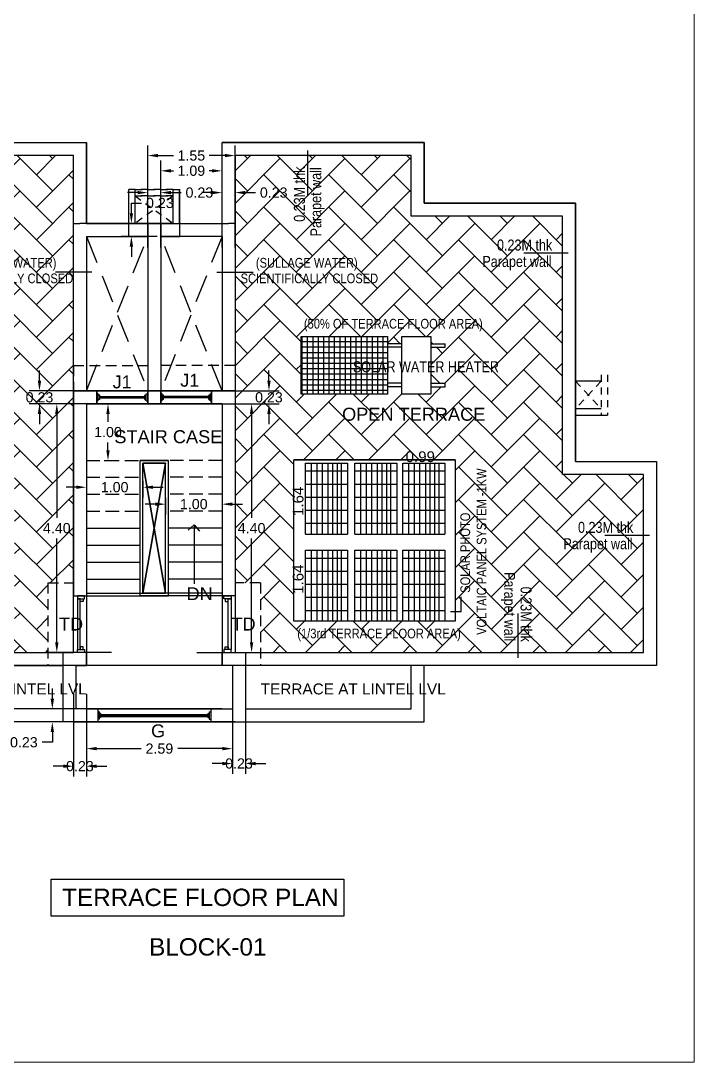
# Model space of a CAD drawing. Header units: metres. Extents: x 10 to 343, y 349 to 530.
# Drawn here: x 180.19 to 192.11, y 367.64 to 386.07 of the extents above; entities that cross this region are included whole.
import ezdxf

# ---------------------------------------------------------------- set-up
doc = ezdxf.new("R2010")
doc.units = ezdxf.units.M
for name, pattern in [('ACAD_ISO02W100', [15, 12, -3]), ('HIDDEN', [0.375, 0.25, -0.125]), ('HIDDEN2', [0.1875, 0.125, -0.0625]), ('HIDDENX2', [0.75, 0.5, -0.25])]:
    doc.linetypes.add(name, pattern=pattern)
doc.layers.add('BLK_1_FLR_1_ROOF_AREA', color=54, linetype='Continuous')
doc.layers.add('SOLAR_PANEL', color=3, linetype='Continuous')
doc.layers.add('wall', color=7, linetype='Continuous', lineweight=0)
doc.styles.add('ATT', font='swissck.ttf', dxfattribs={"height": 12})
doc.styles.get("Standard").update_dxf_attribs({"font": 'arial.ttf'})
doc.styles.add('style1', font='micross.ttf')
doc.styles.add('style3', font='arial.ttf')
doc.styles.add('tit', font='swissck.ttf', dxfattribs={"height": 9})
doc.dimstyles.get("Standard").update_dxf_attribs({"dimtxt": 0.18, "dimasz": 0.18, "dimexe": 0.18, "dimexo": 0.0625, "dimgap": 0.09, "dimtad": 0, "dimtih": 1, "dimtoh": 1, "dimzin": 0, "dimdsep": 46, "dimtxsty": 'Standard', "dimcen": 0.09, "dimadec": 0, "dimazin": 0, "dimtfac": 1, "dimtofl": 0, "dimtmove": 0, "dimatfit": 3, "dimfxl": 0, "dimtolj": 1, "dimtzin": 0, "dimarcsym": 0})

# ---------------------------------------------------------------- blocks, each defined once
blk = doc.blocks.new('*D92')
at = {"color": 0, "lineweight": -2}
for p, q in [((180.751, 374.074), (180.751, 374.254)), ((181.738, 373.894), (180.571, 373.894)), ((181.738, 373.664), (180.571, 373.664)), ((180.751, 373.484), (180.751, 373.304)), ((180.751, 373.304), (180.571, 373.304))]:
    blk.add_line(p, q, dxfattribs=at)
at = {"color": 0}
for points in [[(180.721, 374.074), (180.781, 374.074), (180.751, 373.894)], [(180.721, 373.484), (180.781, 373.484), (180.751, 373.664)]]:
    blk.add_solid(points, dxfattribs=at)
at = {"layer": 'Defpoints', "color": 0}
for p in [(181.801, 373.894), (180.751, 373.664), (181.801, 373.664)]:
    blk.add_point(p, dxfattribs=at)
at = {"color": 0, "insert": (180.247, 373.304), "char_height": 0.18, "attachment_point": 5}
blk.add_mtext('\\A1;0.23', dxfattribs=at)
blk = doc.blocks.new('*D93')
at = {"color": 0, "lineweight": -2}
for p, q in [((182.149, 382.669), (182.149, 382.849)), ((182.149, 382.849), (182.329, 382.849)), ((182.211, 382.489), (182.329, 382.489)), ((182.605, 382.259), (181.969, 382.259)), ((182.149, 382.079), (182.149, 381.899))]:
    blk.add_line(p, q, dxfattribs=at)
at = {"color": 0}
for points in [[(182.119, 382.669), (182.179, 382.669), (182.149, 382.489)], [(182.119, 382.079), (182.179, 382.079), (182.149, 382.259)]]:
    blk.add_solid(points, dxfattribs=at)
at = {"layer": 'Defpoints', "color": 0}
for p in [(182.149, 382.489), (182.149, 382.489), (182.668, 382.259)]:
    blk.add_point(p, dxfattribs=at)
at = {"color": 0, "insert": (182.653, 382.849), "char_height": 0.18, "attachment_point": 5}
blk.add_mtext('\\A1;0.23', dxfattribs=at)
blk = doc.blocks.new('*D94')
at = {"color": 0, "lineweight": -2}
for p, q in [((182.438, 382.059), (182.438, 383.213)), ((182.668, 382.059), (182.668, 383.213)), ((182.258, 383.033), (182.078, 383.033)), ((182.848, 383.033), (183.028, 383.033))]:
    blk.add_line(p, q, dxfattribs=at)
at = {"color": 0}
for points in [[(182.258, 383.063), (182.258, 383.003), (182.438, 383.033)], [(182.848, 383.063), (182.848, 383.003), (182.668, 383.033)]]:
    blk.add_solid(points, dxfattribs=at)
at = {"layer": 'Defpoints', "color": 0}
for p in [(182.668, 383.033), (182.438, 381.996), (182.668, 381.996)]:
    blk.add_point(p, dxfattribs=at)
at = {"color": 0, "insert": (183.352, 383.033), "char_height": 0.18, "attachment_point": 5}
blk.add_mtext('\\A1;0.23', dxfattribs=at)
blk = doc.blocks.new('*D95')
at = {"color": 0, "lineweight": -2}
for p, q in [((182.668, 382.059), (182.668, 383.599)), ((183.753, 382.059), (183.753, 383.599)), ((182.848, 383.419), (182.895, 383.419)), ((183.573, 383.419), (183.526, 383.419))]:
    blk.add_line(p, q, dxfattribs=at)
at = {"color": 0}
for points in [[(182.848, 383.449), (182.848, 383.389), (182.668, 383.419)], [(183.573, 383.449), (183.573, 383.389), (183.753, 383.419)]]:
    blk.add_solid(points, dxfattribs=at)
at = {"layer": 'Defpoints', "color": 0}
for p in [(183.753, 383.419), (182.668, 381.996), (183.753, 381.996)]:
    blk.add_point(p, dxfattribs=at)
at = {"color": 0, "insert": (183.21, 383.419), "char_height": 0.18, "attachment_point": 5}
blk.add_mtext('\\A1;1.09', dxfattribs=at)
blk = doc.blocks.new('*D96')
at = {"color": 0, "lineweight": -2}
for p, q in [((183.753, 382.059), (183.753, 383.213)), ((183.983, 382.059), (183.983, 383.213)), ((183.573, 383.033), (183.393, 383.033)), ((184.163, 383.033), (184.343, 383.033))]:
    blk.add_line(p, q, dxfattribs=at)
at = {"color": 0}
for points in [[(183.573, 383.063), (183.573, 383.003), (183.753, 383.033)], [(184.163, 383.063), (184.163, 383.003), (183.983, 383.033)]]:
    blk.add_solid(points, dxfattribs=at)
at = {"layer": 'Defpoints', "color": 0}
for p in [(183.983, 383.033), (183.753, 381.996), (183.983, 381.996)]:
    blk.add_point(p, dxfattribs=at)
at = {"color": 0, "insert": (184.667, 383.033), "char_height": 0.18, "attachment_point": 5}
blk.add_mtext('\\A1;0.23', dxfattribs=at)
blk = doc.blocks.new('*D97')
at = {"color": 0, "lineweight": -2}
for p, q in [((181.123, 374.156), (181.123, 372.701)), ((181.353, 374.156), (181.353, 372.701)), ((180.943, 372.881), (180.763, 372.881)), ((181.533, 372.881), (181.713, 372.881))]:
    blk.add_line(p, q, dxfattribs=at)
at = {"color": 0}
for points in [[(180.943, 372.911), (180.943, 372.851), (181.123, 372.881)], [(181.533, 372.911), (181.533, 372.851), (181.353, 372.881)]]:
    blk.add_solid(points, dxfattribs=at)
at = {"layer": 'Defpoints', "color": 0}
for p in [(181.123, 374.219), (181.353, 374.219), (181.123, 372.881)]:
    blk.add_point(p, dxfattribs=at)
at = {"color": 0, "insert": (181.238, 372.881), "char_height": 0.18, "attachment_point": 5}
blk.add_mtext('\\A1;0.23', dxfattribs=at)
blk = doc.blocks.new('*D98')
at = {"color": 0, "lineweight": -2}
for p, q in [((181.353, 374.156), (181.353, 373.012)), ((183.938, 374.156), (183.938, 373.012)), ((181.533, 373.192), (182.32, 373.192)), ((183.758, 373.192), (182.971, 373.192))]:
    blk.add_line(p, q, dxfattribs=at)
at = {"color": 0}
for points in [[(181.533, 373.222), (181.533, 373.162), (181.353, 373.192)], [(183.758, 373.222), (183.758, 373.162), (183.938, 373.192)]]:
    blk.add_solid(points, dxfattribs=at)
at = {"layer": 'Defpoints', "color": 0}
for p in [(181.353, 374.219), (183.938, 374.219), (183.938, 373.192)]:
    blk.add_point(p, dxfattribs=at)
at = {"color": 0, "insert": (182.645, 373.192), "char_height": 0.18, "attachment_point": 5}
blk.add_mtext('\\A1;2.59', dxfattribs=at)
blk = doc.blocks.new('*D99')
at = {"color": 0, "lineweight": -2}
for p, q in [((183.938, 374.156), (183.938, 372.748)), ((184.168, 374.156), (184.168, 372.748)), ((183.758, 372.928), (183.578, 372.928)), ((184.348, 372.928), (184.528, 372.928))]:
    blk.add_line(p, q, dxfattribs=at)
at = {"color": 0}
for points in [[(183.758, 372.958), (183.758, 372.898), (183.938, 372.928)], [(184.348, 372.958), (184.348, 372.898), (184.168, 372.928)]]:
    blk.add_solid(points, dxfattribs=at)
at = {"layer": 'Defpoints', "color": 0}
for p in [(183.938, 374.219), (184.168, 374.219), (184.168, 372.928)]:
    blk.add_point(p, dxfattribs=at)
at = {"color": 0, "insert": (184.053, 372.928), "char_height": 0.18, "attachment_point": 5}
blk.add_mtext('\\A1;0.23', dxfattribs=at)
blk = doc.blocks.new('*D100')
at = {"color": 0, "lineweight": -2}
for p, q in [((184.583, 379.704), (184.583, 379.884)), ((183.308, 379.524), (184.763, 379.524)), ((183.308, 379.294), (184.763, 379.294)), ((184.583, 379.114), (184.583, 378.934))]:
    blk.add_line(p, q, dxfattribs=at)
at = {"color": 0}
for points in [[(184.553, 379.704), (184.613, 379.704), (184.583, 379.524)], [(184.553, 379.114), (184.613, 379.114), (184.583, 379.294)]]:
    blk.add_solid(points, dxfattribs=at)
at = {"layer": 'Defpoints', "color": 0}
for p in [(183.246, 379.524), (184.583, 379.524), (183.246, 379.294)]:
    blk.add_point(p, dxfattribs=at)
at = {"color": 0, "insert": (184.583, 379.409), "char_height": 0.18, "attachment_point": 5}
blk.add_mtext('\\A1;0.23', dxfattribs=at)
blk = doc.blocks.new('*D101')
at = {"color": 0, "lineweight": -2}
for p, q in [((183.308, 379.294), (184.456, 379.294)), ((184.276, 379.114), (184.276, 377.276)), ((184.276, 375.074), (184.276, 376.912)), ((183.308, 374.894), (184.456, 374.894))]:
    blk.add_line(p, q, dxfattribs=at)
at = {"color": 0}
for points in [[(184.246, 379.114), (184.306, 379.114), (184.276, 379.294)], [(184.246, 375.074), (184.306, 375.074), (184.276, 374.894)]]:
    blk.add_solid(points, dxfattribs=at)
at = {"layer": 'Defpoints', "color": 0}
for p in [(183.246, 379.294), (183.246, 374.894), (184.276, 374.894)]:
    blk.add_point(p, dxfattribs=at)
at = {"color": 0, "insert": (184.276, 377.094), "char_height": 0.18, "attachment_point": 5}
blk.add_mtext('\\A1;4.40', dxfattribs=at)
blk = doc.blocks.new('*D149')
at = {"color": 0, "lineweight": -2}
for p, q in [((182.438, 382.322), (182.438, 383.869)), ((183.983, 382.322), (183.983, 383.869)), ((182.618, 383.689), (182.894, 383.689)), ((183.803, 383.689), (183.526, 383.689))]:
    blk.add_line(p, q, dxfattribs=at)
at = {"color": 0}
for points in [[(182.618, 383.719), (182.618, 383.659), (182.438, 383.689)], [(183.803, 383.719), (183.803, 383.659), (183.983, 383.689)]]:
    blk.add_solid(points, dxfattribs=at)
at = {"layer": 'Defpoints', "color": 0}
for p in [(183.983, 383.689), (182.438, 382.259), (183.983, 382.259)]:
    blk.add_point(p, dxfattribs=at)
at = {"color": 0, "insert": (183.21, 383.689), "char_height": 0.18, "attachment_point": 5}
blk.add_mtext('\\A1;1.55', dxfattribs=at)
blk = doc.blocks.new('*D102')
at = {"color": 0, "lineweight": -2}
for p, q in [((181.353, 377.932), (181.353, 377.639)), ((182.353, 377.932), (182.353, 377.639)), ((181.173, 377.819), (180.993, 377.819)), ((182.533, 377.819), (182.713, 377.819))]:
    blk.add_line(p, q, dxfattribs=at)
at = {"color": 0}
for points in [[(181.173, 377.849), (181.173, 377.789), (181.353, 377.819)], [(182.533, 377.849), (182.533, 377.789), (182.353, 377.819)]]:
    blk.add_solid(points, dxfattribs=at)
at = {"layer": 'Defpoints', "color": 0}
for p in [(181.353, 377.994), (182.353, 377.994), (182.353, 377.819)]:
    blk.add_point(p, dxfattribs=at)
at = {"color": 0, "insert": (181.853, 377.819), "char_height": 0.18, "attachment_point": 5}
blk.add_mtext('\\A1;1.00', dxfattribs=at)
blk = doc.blocks.new('*D103')
at = {"color": 0, "lineweight": -2}
for p, q in [((182.573, 377.519), (182.393, 377.519)), ((182.753, 377.632), (182.753, 377.339)), ((183.753, 377.632), (183.753, 377.339)), ((183.933, 377.519), (184.113, 377.519))]:
    blk.add_line(p, q, dxfattribs=at)
at = {"color": 0}
for points in [[(182.573, 377.549), (182.573, 377.489), (182.753, 377.519)], [(183.933, 377.549), (183.933, 377.489), (183.753, 377.519)]]:
    blk.add_solid(points, dxfattribs=at)
at = {"layer": 'Defpoints', "color": 0}
for p in [(182.753, 377.694), (183.753, 377.694), (183.753, 377.519)]:
    blk.add_point(p, dxfattribs=at)
at = {"color": 0, "insert": (183.253, 377.519), "char_height": 0.18, "attachment_point": 5}
blk.add_mtext('\\A1;1.00', dxfattribs=at)
blk = doc.blocks.new('*D104')
at = {"color": 0, "lineweight": -2}
for p, q in [((181.668, 379.294), (181.915, 379.294)), ((181.735, 379.114), (181.735, 378.976)), ((181.735, 378.474), (181.735, 378.612)), ((181.668, 378.294), (181.915, 378.294))]:
    blk.add_line(p, q, dxfattribs=at)
at = {"color": 0}
for points in [[(181.705, 379.114), (181.765, 379.114), (181.735, 379.294)], [(181.705, 378.474), (181.765, 378.474), (181.735, 378.294)]]:
    blk.add_solid(points, dxfattribs=at)
at = {"layer": 'Defpoints', "color": 0}
for p in [(181.606, 379.294), (181.735, 379.294), (181.606, 378.294)]:
    blk.add_point(p, dxfattribs=at)
at = {"color": 0, "insert": (181.735, 378.794), "char_height": 0.18, "attachment_point": 5}
blk.add_mtext('\\A1;1.00', dxfattribs=at)
blk = doc.blocks.new('*D105')
at = {"color": 0, "lineweight": -2}
for p, q in [((180.523, 379.704), (180.523, 379.884)), ((181.798, 379.524), (180.343, 379.524)), ((181.798, 379.294), (180.343, 379.294)), ((180.523, 379.114), (180.523, 378.934))]:
    blk.add_line(p, q, dxfattribs=at)
at = {"color": 0}
for points in [[(180.493, 379.704), (180.553, 379.704), (180.523, 379.524)], [(180.493, 379.114), (180.553, 379.114), (180.523, 379.294)]]:
    blk.add_solid(points, dxfattribs=at)
at = {"layer": 'Defpoints', "color": 0}
for p in [(180.523, 379.524), (181.86, 379.524), (181.86, 379.294)]:
    blk.add_point(p, dxfattribs=at)
at = {"color": 0, "insert": (180.523, 379.409), "char_height": 0.18, "attachment_point": 5}
blk.add_mtext('\\A1;0.23', dxfattribs=at)
blk = doc.blocks.new('*D106')
at = {"color": 0, "lineweight": -2}
for p, q in [((181.798, 379.294), (180.65, 379.294)), ((180.83, 379.114), (180.83, 377.276)), ((180.83, 375.074), (180.83, 376.912)), ((181.798, 374.894), (180.65, 374.894))]:
    blk.add_line(p, q, dxfattribs=at)
at = {"color": 0}
for points in [[(180.8, 379.114), (180.86, 379.114), (180.83, 379.294)], [(180.8, 375.074), (180.86, 375.074), (180.83, 374.894)]]:
    blk.add_solid(points, dxfattribs=at)
at = {"layer": 'Defpoints', "color": 0}
for p in [(181.86, 379.294), (180.83, 374.894), (181.86, 374.894)]:
    blk.add_point(p, dxfattribs=at)
at = {"color": 0, "insert": (180.83, 377.094), "char_height": 0.18, "attachment_point": 5}
blk.add_mtext('\\A1;4.40', dxfattribs=at)

msp = doc.modelspace()

# ---------------------------------------------------------------- hatches: boundary and pattern name
h = msp.add_hatch()
h.set_pattern_fill('AR-HBONE', color=256, scale=0.004)
h.paths.add_polyline_path([(181.1228, 382.4892), (181.1228, 383.6892), (178.0078, 383.6892), (178.0078, 382.6142), (175.3278, 382.6142), (175.3278, 378.0442), (173.8978, 378.0442), (173.8978, 374.8942), (180.6728, 374.8942), (180.6728, 376.1242), (181.1228, 376.1242), (181.1228, 379.5242)])
h.paths.add_polyline_path([(178.1689, 380.4866), (178.1689, 380.3591), (178.4239, 380.3591), (178.4239, 380.4866), (179.9538, 380.4866), (179.9538, 379.4667), (178.4239, 379.4667), (178.4239, 379.5942), (178.1689, 379.5942), (178.1689, 379.4667), (177.6589, 379.4667), (177.6589, 379.5942), (177.4039, 379.5942), (177.4039, 379.6579), (177.6589, 379.6579), (177.6589, 380.2954), (177.4039, 380.2954), (177.4039, 380.3591), (177.6589, 380.3591), (177.6589, 380.4866)], flags=16)
h.paths.add_polyline_path([(180.0836, 378.3037), (180.0836, 375.4479), (177.2279, 375.4479), (177.2279, 378.3037)], flags=16)
h.paths.add_polyline_path([(178.1539, 378.2471), (178.1539, 376.9906), (178.2628, 376.9906), (178.2628, 378.2471), (179.0053, 378.2471), (179.0053, 376.9906), (178.2628, 376.9906), (177.4114, 376.9906), (177.4114, 378.2471)], flags=0)
h.paths.add_polyline_path([(178.0471, 378.1009), (178.0471, 377.176), (177.5138, 377.176), (177.5138, 378.1009)], flags=0)
h.paths.add_polyline_path([(177.9458, 377.868), (177.9458, 377.4089), (177.588, 377.4089), (177.588, 377.868)], flags=0)
h.paths.add_polyline_path([(178.3652, 378.1009), (178.8985, 378.1009), (178.8985, 377.176), (178.3652, 377.176)], flags=0)
h.paths.add_polyline_path([(178.4394, 377.868), (178.7973, 377.868), (178.7973, 377.4089), (178.4394, 377.4089)], flags=0)
h.paths.add_polyline_path([(179.1359, 378.2471), (179.8784, 378.2471), (179.8784, 376.9906), (179.1359, 376.9906)], flags=0)
h.paths.add_polyline_path([(179.2383, 378.1009), (179.7717, 378.1009), (179.7717, 377.176), (179.2383, 377.176)], flags=0)
h.paths.add_polyline_path([(179.3126, 377.868), (179.6704, 377.868), (179.6704, 377.4089), (179.3126, 377.4089)], flags=0)
h.paths.add_polyline_path([(178.1539, 376.7044), (178.1539, 375.4479), (177.4114, 375.4479), (177.4114, 376.7044)], flags=0)
h.paths.add_polyline_path([(178.0471, 376.5582), (178.0471, 375.6334), (177.5138, 375.6334), (177.5138, 376.5582)], flags=0)
h.paths.add_polyline_path([(177.9458, 376.3253), (177.9458, 375.8662), (177.588, 375.8662), (177.588, 376.3253)], flags=0)
h.paths.add_polyline_path([(178.2628, 376.7044), (179.0053, 376.7044), (179.0053, 375.4479), (178.2628, 375.4479)], flags=0)
h.paths.add_polyline_path([(178.3652, 376.5582), (178.8985, 376.5582), (178.8985, 375.6334), (178.3652, 375.6334)], flags=0)
h.paths.add_polyline_path([(178.4394, 376.3253), (178.7973, 376.3253), (178.7973, 375.8662), (178.4394, 375.8662)], flags=0)
h.paths.add_polyline_path([(179.1359, 376.7044), (179.8784, 376.7044), (179.8784, 375.4479), (179.1359, 375.4479)], flags=0)
h.paths.add_polyline_path([(179.2383, 376.5582), (179.7717, 376.5582), (179.7717, 375.6334), (179.2383, 375.6334)], flags=0)
h.paths.add_polyline_path([(179.3126, 376.3253), (179.6704, 376.3253), (179.6704, 375.8662), (179.3126, 375.8662)], flags=0)
h.paths.add_polyline_path([(189.7779, 382.6142), (187.0979, 382.6142), (187.0979, 383.6892), (183.9829, 383.6892), (183.9829, 379.5242), (183.9829, 376.1242), (184.4329, 376.1242), (184.4329, 374.8942), (191.2079, 374.8942), (191.2079, 378.0442), (189.7779, 378.0442)])
h.paths.add_polyline_path([(187.7018, 380.2954), (187.4468, 380.2954), (187.4468, 379.6579), (187.7018, 379.6579), (187.7018, 379.5942), (187.4468, 379.5942), (187.4468, 379.4667), (186.9368, 379.4667), (186.9368, 379.5942), (186.6818, 379.5942), (186.6818, 379.4667), (185.1519, 379.4667), (185.1519, 380.4866), (186.6818, 380.4866), (186.6818, 380.3591), (186.9368, 380.3591), (186.9368, 380.4866), (187.4468, 380.4866), (187.4468, 380.3591), (187.7018, 380.3591)], flags=16)
h.paths.add_polyline_path([(187.8778, 378.3037), (187.8778, 375.4479), (185.0221, 375.4479), (185.0221, 378.3037)], flags=16)
h.paths.add_polyline_path([(187.6943, 378.2471), (187.6943, 376.9906), (186.8429, 376.9906), (186.1004, 376.9906), (186.1004, 378.2471), (186.8429, 378.2471), (186.8429, 376.9906), (186.9518, 376.9906), (186.9518, 378.2471)], flags=0)
h.paths.add_polyline_path([(187.5919, 377.176), (187.0586, 377.176), (187.0586, 378.1009), (187.5919, 378.1009)], flags=0)
h.paths.add_polyline_path([(187.5177, 377.4089), (187.1599, 377.4089), (187.1599, 377.868), (187.5177, 377.868)], flags=0)
h.paths.add_polyline_path([(186.7405, 377.176), (186.2072, 377.176), (186.2072, 378.1009), (186.7405, 378.1009)], flags=0)
h.paths.add_polyline_path([(186.6663, 377.4089), (186.3084, 377.4089), (186.3084, 377.868), (186.6663, 377.868)], flags=0)
h.paths.add_polyline_path([(187.6943, 376.7044), (187.6943, 375.4479), (186.9518, 375.4479), (186.9518, 376.7044)], flags=0)
h.paths.add_polyline_path([(187.5919, 375.6334), (187.0586, 375.6334), (187.0586, 376.5582), (187.5919, 376.5582)], flags=0)
h.paths.add_polyline_path([(187.5177, 375.8662), (187.1599, 375.8662), (187.1599, 376.3253), (187.5177, 376.3253)], flags=0)
h.paths.add_polyline_path([(185.9698, 378.2471), (185.9698, 376.9906), (185.2273, 376.9906), (185.2273, 378.2471)], flags=0)
h.paths.add_polyline_path([(185.8674, 378.1009), (185.8674, 377.176), (185.334, 377.176), (185.334, 378.1009)], flags=0)
h.paths.add_polyline_path([(185.7931, 377.4089), (185.4353, 377.4089), (185.4353, 377.868), (185.7931, 377.868)], flags=0)
h.paths.add_polyline_path([(186.8429, 376.7044), (186.8429, 375.4479), (186.1004, 375.4479), (186.1004, 376.7044)], flags=0)
h.paths.add_polyline_path([(186.7405, 375.6334), (186.2072, 375.6334), (186.2072, 376.5582), (186.7405, 376.5582)], flags=0)
h.paths.add_polyline_path([(186.6663, 375.8662), (186.3084, 375.8662), (186.3084, 376.3253), (186.6663, 376.3253)], flags=0)
h.paths.add_polyline_path([(185.9698, 376.7044), (185.9698, 375.4479), (185.2273, 375.4479), (185.2273, 376.7044)], flags=0)
h.paths.add_polyline_path([(185.8674, 375.6334), (185.334, 375.6334), (185.334, 376.5582), (185.8674, 376.5582)], flags=0)
h.paths.add_polyline_path([(185.7931, 375.8662), (185.4353, 375.8662), (185.4353, 376.3253), (185.7931, 376.3253)], flags=0)
h.paths.add_polyline_path([(177.1847, 375.9057), (177.1847, 377.3295), (176.9152, 377.3295), (176.9152, 375.9057)], flags=24)
h.paths.add_polyline_path([(176.8958, 375.1607), (176.8958, 378.1448), (176.6263, 378.1448), (176.6263, 375.1607)], flags=24)
h.paths.add_polyline_path([(177.1185, 375.0465), (180.0736, 375.0465), (180.0736, 375.3748), (177.1185, 375.3748)], flags=24)
h.paths.add_polyline_path([(176.7578, 380.5289), (179.9576, 380.5289), (179.9576, 380.8572), (176.7578, 380.8572)], flags=24)
h.paths.add_polyline_path([(175.8248, 376.1088), (175.8248, 374.8358), (176.1244, 374.8358), (176.1244, 376.1088)], flags=9)
h.paths.add_polyline_path([(176.1059, 376.378), (176.1059, 374.8925), (176.471, 374.8925), (176.471, 376.378)], flags=9)
h.paths.add_polyline_path([(180.133, 382.466), (180.133, 383.7389), (179.8334, 383.7389), (179.8334, 382.466)], flags=9)
h.paths.add_polyline_path([(179.8519, 382.1967), (179.8519, 383.6823), (179.4868, 383.6823), (179.4868, 382.1967)], flags=24)
h.paths.add_polyline_path([(173.8913, 376.9572), (175.1642, 376.9572), (175.1642, 377.2568), (173.8913, 377.2568)], flags=9)
h.paths.add_polyline_path([(173.8872, 376.6106), (175.3728, 376.6106), (175.3728, 376.9757), (173.8872, 376.9757)], flags=9)
h.paths.add_polyline_path([(175.3246, 381.9542), (176.5976, 381.9542), (176.5976, 382.2538), (175.3246, 382.2538)], flags=25)
h.paths.add_polyline_path([(175.3206, 381.6076), (176.8061, 381.6076), (176.8061, 381.9727), (175.3206, 381.9727)], flags=25)
h.paths.add_polyline_path([(176.3956, 379.7458), (178.9422, 379.7458), (178.9422, 380.1527), (176.3956, 380.1527)], flags=24)
h.paths.add_polyline_path([(180.152, 377.2612), (180.152, 377.8773), (179.8567, 377.8773), (179.8567, 377.2612)], flags=24)
h.paths.add_polyline_path([(177.5813, 378.2116), (178.1973, 378.2116), (178.1973, 378.507), (177.5813, 378.507)], flags=24)
h.paths.add_polyline_path([(180.152, 375.8831), (180.152, 376.4991), (179.8567, 376.4991), (179.8567, 375.8831)], flags=24)
h.paths.add_polyline_path([(178.6413, 381.3805), (181.0718, 381.3805), (181.0718, 381.65), (178.6413, 381.65)], flags=24)
h.paths.add_polyline_path([(178.968, 381.6076), (180.8069, 381.6076), (180.8069, 381.9359), (178.968, 381.9359)], flags=24)
h.paths.add_polyline_path([(176.6574, 378.8667), (179.3036, 378.8667), (179.3036, 379.3453), (176.6574, 379.3453)], flags=24)
h.paths.add_polyline_path([(184.3774, 382.8459), (184.9568, 382.8459), (184.9568, 383.2168), (184.3774, 383.2168)], flags=24)
h.paths.add_polyline_path([(184.2934, 379.2225), (184.8729, 379.2225), (184.8729, 379.5934), (184.2934, 379.5934)], flags=24)
h.paths.add_polyline_path([(183.9903, 376.9074), (184.5697, 376.9074), (184.5697, 377.2784), (183.9903, 377.2784)], flags=24)
h.paths.add_polyline_path([(188.1905, 375.9057), (188.1905, 377.3295), (187.921, 377.3295), (187.921, 375.9057)], flags=24)
h.paths.add_polyline_path([(188.4794, 375.1607), (188.4794, 378.1448), (188.2099, 378.1448), (188.2099, 375.1607)], flags=24)
h.paths.add_polyline_path([(185.0308, 375.0465), (187.9859, 375.0465), (187.9859, 375.3748), (185.0308, 375.3748)], flags=24)
h.paths.add_polyline_path([(185.1468, 380.5289), (188.3465, 380.5289), (188.3465, 380.8572), (185.1468, 380.8572)], flags=24)
h.paths.add_polyline_path([(188.9813, 376.1088), (188.9813, 374.8358), (189.2809, 374.8358), (189.2809, 376.1088)], flags=9)
h.paths.add_polyline_path([(188.6347, 376.378), (188.6347, 374.8925), (188.9998, 374.8925), (188.9998, 376.378)], flags=9)
h.paths.add_polyline_path([(185.2723, 382.466), (185.2723, 383.7389), (184.9727, 383.7389), (184.9727, 382.466)], flags=9)
h.paths.add_polyline_path([(185.6189, 382.1967), (185.6189, 383.6823), (185.2538, 383.6823), (185.2538, 382.1967)], flags=24)
h.paths.add_polyline_path([(190.0004, 376.9572), (191.2734, 376.9572), (191.2734, 377.2568), (190.0004, 377.2568)], flags=9)
h.paths.add_polyline_path([(189.7312, 376.6106), (191.2167, 376.6106), (191.2167, 376.9757), (189.7312, 376.9757)], flags=9)
h.paths.add_polyline_path([(188.5671, 381.9542), (189.84, 381.9542), (189.84, 382.2538), (188.5671, 382.2538)], flags=24)
h.paths.add_polyline_path([(188.2978, 381.6076), (189.7833, 381.6076), (189.7833, 381.9727), (188.2978, 381.9727)], flags=24)
h.paths.add_polyline_path([(186.1581, 379.7458), (188.7047, 379.7458), (188.7047, 380.1527), (186.1581, 380.1527)], flags=24)
h.paths.add_polyline_path([(185.2464, 377.2612), (185.2464, 377.8773), (184.9511, 377.8773), (184.9511, 377.2612)], flags=24)
h.paths.add_polyline_path([(186.9525, 378.2116), (187.5686, 378.2116), (187.5686, 378.507), (186.9525, 378.507)], flags=24)
h.paths.add_polyline_path([(185.2464, 375.8831), (185.2464, 376.4991), (184.9511, 376.4991), (184.9511, 375.8831)], flags=24)
h.paths.add_polyline_path([(184.0362, 381.3805), (186.4666, 381.3805), (186.4666, 381.65), (184.0362, 381.65)], flags=24)
h.paths.add_polyline_path([(184.2974, 381.6076), (186.1364, 381.6076), (186.1364, 381.9359), (184.2974, 381.9359)], flags=24)
h.paths.add_polyline_path([(185.8041, 378.8667), (188.4504, 378.8667), (188.4504, 379.3453), (185.8041, 379.3453)], flags=24)
h = msp.add_hatch()
h.set_pattern_fill('ANSI37', color=256, scale=0.764972, angle=135, style=0)
h.set_pattern_definition([(180, (-775.82491, 442.93387), (0, -0.095621499), []), (270, (-775.82491, 442.93387), (0.095621499, 0), [])])
h.paths.add_polyline_path([(186.6818, 379.4667), (186.6818, 380.4866), (185.1519, 380.4866), (185.1519, 379.4667)])

# ---------------------------------------------------------------- linework, layer by layer
for p, q in [((177.7778, 383.9192), (181.3528, 383.9192)), ((181.3528, 382.4892), (181.3528, 383.9192)), ((183.7529, 382.4892), (183.7529, 383.9192)), ((187.3279, 383.9192), (183.7529, 383.9192)), ((187.3279, 382.8442), (187.3279, 383.9192)), ((183.9829, 382.4892), (183.9829, 383.6892)), ((182.1023, 382.2592), (182.1023, 383.0892)), ((182.2173, 383.0892), (182.1023, 383.0892)), ((182.2178, 383.0892), (182.1028, 383.0892)), ((182.1028, 382.4892), (182.1028, 383.0892)), ((182.2173, 382.4892), (182.2173, 383.0892)), ((182.2178, 382.4892), (182.2178, 383.0892)), ((182.8879, 382.4892), (182.8879, 383.0892)), ((182.8879, 383.0892), (183.0029, 383.0892)), ((182.8884, 382.4892), (182.8884, 383.0892)), ((182.8884, 383.0892), (183.0034, 383.0892)), ((183.0029, 382.4892), (183.0029, 383.0892)), ((183.0034, 382.2592), (183.0034, 383.0892)), ((190.0079, 382.8442), (187.3279, 382.8442)), ((190.0079, 379.8092), (190.0079, 382.8442)), ((181.1228, 382.4892), (181.2378, 382.4892)), ((182.6679, 382.4892), (181.2378, 382.4892)), ((182.2173, 382.4892), (182.8879, 382.4892)), ((182.8884, 382.4892), (182.2178, 382.4892)), ((182.4378, 382.4892), (182.4378, 379.5242)), ((182.4378, 382.4892), (183.8679, 382.4892)), ((182.6679, 382.4892), (182.6679, 379.5242)), ((183.9829, 382.4892), (183.8679, 382.4892)), ((183.9829, 382.4892), (183.9829, 379.5242)), ((181.3528, 382.2592), (181.3528, 379.5242)), ((181.3528, 382.2592), (182.4378, 382.2592)), ((181.3528, 382.2592), (181.3528, 382.2592)), ((182.4378, 382.2592), (182.1023, 382.2592)), ((182.1028, 382.2592), (182.1028, 382.2592)), ((182.4378, 382.2592), (182.4378, 379.5242)), ((183.7529, 382.2592), (182.6679, 382.2592)), ((182.6679, 382.2592), (182.6679, 379.5242)), ((182.6679, 382.2592), (183.0034, 382.2592)), ((183.0029, 382.2592), (183.0029, 382.2592)), ((183.7529, 382.2592), (183.7529, 379.5242)), ((183.7529, 382.2592), (183.7529, 382.2592)), ((186.9368, 380.3591), (186.6818, 380.3591)), ((186.9368, 380.2954), (186.6818, 380.2954)), ((187.4468, 380.3591), (187.7018, 380.3591)), ((187.4468, 380.2954), (187.7018, 380.2954)), ((187.7018, 380.2954), (187.7018, 380.3591)), ((190.0079, 379.0942), (190.0079, 379.8092)), ((190.4579, 379.6942), (190.0079, 379.6942)), ((181.1228, 379.5242), (183.9829, 379.5242)), ((181.1228, 379.5242), (181.1228, 375.8968)), ((183.9829, 379.5242), (181.1228, 379.5242)), ((181.5378, 379.2942), (181.5378, 379.5242)), ((181.5378, 379.5242), (181.5378, 379.2956)), ((182.4381, 379.5242), (182.4378, 379.5242)), ((182.4378, 379.5242), (182.4378, 379.2942)), ((182.4378, 379.2942), (182.4378, 379.5242)), ((182.6676, 379.5242), (182.6679, 379.5242)), ((182.6679, 379.5242), (182.6679, 379.2942)), ((182.6679, 379.2942), (182.6679, 379.5242)), ((183.5679, 379.2942), (183.5679, 379.5242)), ((183.5679, 379.5242), (183.5679, 379.2956)), ((183.9829, 379.5242), (183.9829, 375.8968)), ((186.9368, 379.6579), (186.6818, 379.6579)), ((186.9368, 379.5942), (186.6818, 379.5942)), ((187.4468, 379.6579), (187.7018, 379.6579)), ((187.4468, 379.5942), (187.7018, 379.5942)), ((187.7018, 379.5942), (187.7018, 379.6579)), ((181.5632, 379.4734), (181.5378, 379.4734)), ((181.5632, 379.3464), (181.5378, 379.3464)), ((181.5632, 379.3464), (181.5632, 379.4734)), ((181.5886, 379.448), (181.5632, 379.448)), ((181.5886, 379.3718), (181.5632, 379.3718)), ((181.5886, 379.3718), (181.5886, 379.448)), ((181.5886, 379.4246), (182.387, 379.4246)), ((181.5886, 379.3984), (182.387, 379.3984)), ((182.387, 379.3718), (182.387, 379.448)), ((182.387, 379.448), (182.4124, 379.448)), ((182.387, 379.3718), (182.4124, 379.3718)), ((182.4124, 379.3464), (182.4124, 379.4734)), ((182.4124, 379.4734), (182.4378, 379.4734)), ((182.4124, 379.3464), (182.4378, 379.3464)), ((182.6933, 379.4734), (182.6679, 379.4734)), ((182.6933, 379.3464), (182.6679, 379.3464)), ((182.6933, 379.3464), (182.6933, 379.4734)), ((182.7187, 379.448), (182.6933, 379.448)), ((182.7187, 379.3718), (182.6933, 379.3718)), ((182.7187, 379.3718), (182.7187, 379.448)), ((183.5171, 379.4246), (182.7187, 379.4246)), ((183.5171, 379.3984), (182.7187, 379.3984)), ((183.5171, 379.3718), (183.5171, 379.448)), ((183.5171, 379.448), (183.5425, 379.448)), ((183.5171, 379.3718), (183.5425, 379.3718)), ((183.5425, 379.3464), (183.5425, 379.4734)), ((183.5425, 379.4734), (183.5679, 379.4734)), ((183.5425, 379.3464), (183.5679, 379.3464)), ((181.3528, 379.2942), (181.3528, 374.6642)), ((181.3528, 379.2942), (183.7529, 379.2942)), ((181.3528, 379.2942), (181.3528, 375.8968)), ((183.7529, 379.2942), (181.3528, 379.2942)), ((183.7529, 379.2942), (183.7529, 375.8968)), ((183.7529, 379.2942), (183.7529, 374.6642)), ((190.4579, 379.2092), (190.0079, 379.2092)), ((190.0079, 378.2742), (190.0079, 379.0942)), ((190.0079, 379.0942), (190.5729, 379.0942)), ((182.3028, 378.2942), (182.8029, 378.2942)), ((182.3028, 377.0942), (182.3028, 378.2942)), ((182.3028, 375.8942), (182.3028, 378.2942)), ((182.8029, 378.2942), (182.3028, 378.2942)), ((182.3528, 378.2442), (182.7529, 378.2442)), ((182.3528, 377.0925), (182.3528, 378.2442)), ((182.3528, 378.2442), (182.7529, 375.9442)), ((182.3528, 375.9442), (182.7529, 378.2442)), ((182.3528, 375.9442), (182.3528, 378.2442)), ((182.7529, 378.2442), (182.3528, 378.2442)), ((182.7529, 378.2442), (182.3528, 375.9442)), ((182.7529, 375.9442), (182.3528, 378.2442)), ((182.7529, 375.9442), (182.7529, 378.2442)), ((182.7529, 377.0925), (182.7529, 378.2442)), ((182.8029, 375.8942), (182.8029, 378.2942)), ((182.8029, 377.0942), (182.8029, 378.2942)), ((185.0221, 375.4479), (185.0221, 378.3037)), ((187.8778, 378.3037), (185.0221, 378.3037)), ((185.2273, 376.9906), (185.2273, 378.2471)), ((185.2273, 378.2471), (185.9698, 378.2471)), ((185.334, 376.9906), (185.334, 378.2471)), ((185.4353, 376.9906), (185.4353, 378.2471)), ((185.5298, 376.9906), (185.5298, 378.2471)), ((185.6311, 376.9906), (185.6311, 378.2471)), ((185.7121, 376.9906), (185.7121, 378.2471)), ((185.7931, 376.9906), (185.7931, 378.2471)), ((185.8674, 376.9906), (185.8674, 378.2471)), ((185.9698, 378.2471), (185.9698, 376.9906)), ((186.1004, 376.9906), (186.1004, 378.2471)), ((186.1004, 378.2471), (186.8429, 378.2471)), ((186.2072, 376.9906), (186.2072, 378.2471)), ((186.3084, 376.9906), (186.3084, 378.2471)), ((186.403, 376.9906), (186.403, 378.2471)), ((186.5042, 376.9906), (186.5042, 378.2471)), ((186.5852, 376.9906), (186.5852, 378.2471)), ((186.6663, 376.9906), (186.6663, 378.2471)), ((186.7405, 376.9906), (186.7405, 378.2471)), ((186.8429, 378.2471), (186.8429, 376.9906)), ((186.9518, 376.9906), (186.9518, 378.2471)), ((186.9518, 378.2471), (187.6943, 378.2471)), ((187.0586, 376.9906), (187.0586, 378.2471)), ((187.1599, 376.9906), (187.1599, 378.2471)), ((187.2544, 376.9906), (187.2544, 378.2471)), ((187.3557, 376.9906), (187.3557, 378.2471)), ((187.4367, 376.9906), (187.4367, 378.2471)), ((187.5177, 376.9906), (187.5177, 378.2471)), ((187.5919, 376.9906), (187.5919, 378.2471)), ((187.6943, 378.2471), (187.6943, 376.9906)), ((187.8778, 378.3037), (187.8778, 375.4479)), ((190.0079, 378.2742), (191.4379, 378.2742)), ((191.4379, 378.2742), (191.4379, 374.6642)), ((185.9698, 378.1009), (185.2273, 378.1009)), ((186.8429, 378.1009), (186.1004, 378.1009)), ((187.6943, 378.1009), (186.9518, 378.1009)), ((185.9698, 377.868), (185.2273, 377.868)), ((186.8429, 377.868), (186.1004, 377.868)), ((187.6943, 377.868), (186.9518, 377.868)), ((185.9698, 377.6384), (185.2273, 377.6384)), ((186.8429, 377.6384), (186.1004, 377.6384)), ((187.6943, 377.6384), (186.9518, 377.6384)), ((185.9698, 377.4089), (185.2273, 377.4089)), ((186.8429, 377.4089), (186.1004, 377.4089)), ((187.6943, 377.4089), (186.9518, 377.4089)), ((183.2575, 377.1545), (183.1564, 377.0606)), ((183.2575, 377.1545), (183.3539, 377.0427)), ((183.2575, 377.1545), (183.2575, 376.1081)), ((185.9698, 377.176), (185.2273, 377.176)), ((186.8429, 377.176), (186.1004, 377.176)), ((187.6943, 377.176), (186.9518, 377.176)), ((181.3528, 377.0942), (182.3028, 377.0942)), ((182.3028, 375.9442), (182.3028, 377.0942)), ((182.3528, 375.9442), (182.3528, 377.0925)), ((182.7529, 375.9442), (182.7529, 377.0925)), ((183.7529, 377.0942), (182.8029, 377.0942)), ((182.8029, 375.9442), (182.8029, 377.0942)), ((185.2273, 376.9906), (185.9698, 376.9906)), ((186.1004, 376.9906), (186.8429, 376.9906)), ((186.8429, 376.9906), (187.6943, 376.9906)), ((181.3528, 376.7942), (182.3028, 376.7942)), ((183.7529, 376.7942), (182.8029, 376.7942)), ((185.2273, 375.4479), (185.2273, 376.7044)), ((185.2273, 376.7044), (185.9698, 376.7044)), ((185.9698, 376.5582), (185.2273, 376.5582)), ((185.334, 375.4479), (185.334, 376.7044)), ((185.4353, 375.4479), (185.4353, 376.7044)), ((185.5298, 375.4479), (185.5298, 376.7044)), ((185.6311, 375.4479), (185.6311, 376.7044)), ((185.7121, 375.4479), (185.7121, 376.7044)), ((185.7931, 375.4479), (185.7931, 376.7044)), ((185.8674, 375.4479), (185.8674, 376.7044)), ((185.9698, 376.7044), (185.9698, 375.4479)), ((186.1004, 375.4479), (186.1004, 376.7044)), ((186.1004, 376.7044), (186.8429, 376.7044)), ((186.8429, 376.5582), (186.1004, 376.5582)), ((186.2072, 375.4479), (186.2072, 376.7044)), ((186.3084, 375.4479), (186.3084, 376.7044)), ((186.403, 375.4479), (186.403, 376.7044)), ((186.5042, 375.4479), (186.5042, 376.7044)), ((186.5852, 375.4479), (186.5852, 376.7044)), ((186.6663, 375.4479), (186.6663, 376.7044)), ((186.7405, 375.4479), (186.7405, 376.7044)), ((186.8429, 376.7044), (186.8429, 375.4479)), ((186.9518, 375.4479), (186.9518, 376.7044)), ((186.9518, 376.7044), (187.6943, 376.7044)), ((187.6943, 376.5582), (186.9518, 376.5582)), ((187.0586, 375.4479), (187.0586, 376.7044)), ((187.1599, 375.4479), (187.1599, 376.7044)), ((187.2544, 375.4479), (187.2544, 376.7044)), ((187.3557, 375.4479), (187.3557, 376.7044)), ((187.4367, 375.4479), (187.4367, 376.7044)), ((187.5177, 375.4479), (187.5177, 376.7044)), ((187.5919, 375.4479), (187.5919, 376.7044)), ((187.6943, 376.7044), (187.6943, 375.4479)), ((181.3528, 376.4942), (182.3028, 376.4942)), ((183.7529, 376.4942), (182.8029, 376.4942)), ((181.3528, 376.1942), (182.3028, 376.1942)), ((183.7529, 376.1942), (182.8029, 376.1942)), ((185.9698, 376.3253), (185.2273, 376.3253)), ((186.8429, 376.3253), (186.1004, 376.3253)), ((187.6943, 376.3253), (186.9518, 376.3253)), ((185.9698, 376.0958), (185.2273, 376.0958)), ((186.8429, 376.0958), (186.1004, 376.0958)), ((187.6943, 376.0958), (186.9518, 376.0958)), ((181.3528, 375.9442), (182.7529, 375.9442)), ((181.3528, 375.8942), (182.8029, 375.8942)), ((181.3528, 375.8942), (182.3278, 375.8942)), ((183.7529, 375.8942), (182.3028, 375.8942)), ((183.7529, 375.9442), (182.3528, 375.9442)), ((183.7529, 375.8942), (182.7779, 375.8942)), ((185.9698, 375.8662), (185.2273, 375.8662)), ((186.8429, 375.8662), (186.1004, 375.8662)), ((187.6943, 375.8662), (186.9518, 375.8662)), ((185.9698, 375.6334), (185.2273, 375.6334)), ((186.8429, 375.6334), (186.1004, 375.6334)), ((187.6943, 375.6334), (186.9518, 375.6334)), ((187.8778, 375.4479), (185.0221, 375.4479)), ((185.9698, 375.4479), (185.2273, 375.4479)), ((186.8429, 375.4479), (186.1004, 375.4479)), ((187.6943, 375.4479), (186.9518, 375.4479)), ((181.3528, 374.8942), (180.9378, 374.8942)), ((180.9378, 374.8942), (180.9378, 373.6642)), ((183.7529, 374.8942), (184.1679, 374.8942)), ((184.1679, 374.8942), (184.1679, 373.6642)), ((181.1228, 374.6642), (181.1228, 374.6642)), ((181.1678, 374.6642), (181.1678, 373.8942)), ((183.9379, 374.6642), (183.9379, 373.8942)), ((183.9829, 374.6642), (183.9829, 374.6642)), ((187.0979, 373.8942), (187.0979, 374.6642)), ((187.3279, 373.6642), (187.3279, 374.6642)), ((180.9378, 373.8942), (178.0078, 373.8942)), ((183.7529, 373.8942), (181.1678, 373.8942)), ((181.3528, 373.8942), (183.9379, 373.8942)), ((181.5528, 373.8942), (181.5528, 373.6642)), ((181.5528, 373.8942), (181.5528, 373.6642)), ((181.5782, 373.842), (181.5528, 373.842)), ((181.5782, 373.842), (181.5528, 373.842)), ((181.5782, 373.842), (181.5782, 373.715)), ((181.5782, 373.842), (181.5782, 373.715)), ((181.6036, 373.8166), (181.5782, 373.8166)), ((181.6036, 373.8166), (181.5782, 373.8166)), ((181.6036, 373.8166), (181.6036, 373.7404)), ((181.6036, 373.8166), (181.6036, 373.7404)), ((181.6036, 373.79), (183.5021, 373.79)), ((183.5021, 373.79), (181.6036, 373.79)), ((183.5021, 373.8166), (183.5021, 373.7404)), ((183.5021, 373.8166), (183.5275, 373.8166)), ((183.5021, 373.8166), (183.5021, 373.7404)), ((183.5021, 373.8166), (183.5275, 373.8166)), ((183.5275, 373.842), (183.5275, 373.715)), ((183.5275, 373.842), (183.5529, 373.842)), ((183.5275, 373.842), (183.5275, 373.715)), ((183.5275, 373.842), (183.5529, 373.842)), ((183.5529, 373.8942), (183.5529, 373.6642)), ((183.5529, 373.8942), (183.5529, 373.6642)), ((184.1679, 373.8942), (187.0979, 373.8942)), ((180.9378, 373.6642), (177.7778, 373.6642)), ((183.9829, 373.6642), (180.9378, 373.6642)), ((181.1228, 373.6642), (184.1679, 373.6642)), ((181.5782, 373.715), (181.5528, 373.715)), ((181.5782, 373.715), (181.5528, 373.715)), ((181.6036, 373.7404), (181.5782, 373.7404)), ((181.6036, 373.7404), (181.5782, 373.7404)), ((181.6036, 373.7638), (183.5021, 373.7638)), ((183.5021, 373.7638), (181.6036, 373.7638)), ((183.5021, 373.7404), (183.5275, 373.7404)), ((183.5021, 373.7404), (183.5275, 373.7404)), ((183.5275, 373.715), (183.5529, 373.715)), ((183.5275, 373.715), (183.5529, 373.715)), ((184.1679, 373.6642), (187.3279, 373.6642))]:
    msp.add_line(p, q)
at = {"linetype": 'HIDDEN', "ltscale": 0.5}
for p, q in [((182.2173, 383.0892), (182.8879, 383.0892)), ((182.8884, 383.0892), (182.2178, 383.0892)), ((182.2173, 382.9742), (182.8879, 382.9742)), ((182.8879, 382.9742), (182.2173, 382.4892)), ((182.2173, 382.9742), (182.8879, 382.4892)), ((182.8884, 382.9742), (182.2178, 382.9742)), ((182.2178, 382.9742), (182.8884, 382.4892)), ((182.8884, 382.9742), (182.2178, 382.4892)), ((190.4579, 379.6942), (190.0079, 379.2092)), ((190.0079, 379.6942), (190.4579, 379.2092)), ((190.4579, 379.8092), (190.4579, 379.0942)), ((190.5729, 379.8092), (190.5729, 379.0942))]:
    msp.add_line(p, q, dxfattribs=at)
at = {"linetype": 'HIDDENX2'}
for p, q in [((181.3528, 382.2592), (182.4378, 379.5242)), ((181.3528, 379.5242), (182.4378, 382.2592)), ((183.7529, 382.2592), (182.6679, 379.5242)), ((183.7529, 379.5242), (182.6679, 382.2592))]:
    msp.add_line(p, q, dxfattribs=at)
at = {"linetype": 'HIDDEN2', "ltscale": 1.5}
for p, q in [((181.1228, 379.9742), (182.4378, 379.9742)), ((181.1228, 379.9742), (181.1228, 379.5242)), ((183.9829, 379.9742), (182.6679, 379.9742)), ((180.6728, 376.1242), (181.1228, 376.1242)), ((180.6728, 376.1242), (180.6728, 374.6642)), ((184.4329, 376.1242), (183.9829, 376.1242)), ((184.4329, 376.1242), (184.4329, 374.6642))]:
    msp.add_line(p, q, dxfattribs=at)
at = {"linetype": 'ACAD_ISO02W100', "ltscale": 0.02}
for p, q in [((181.3528, 378.2942), (182.3028, 378.2942)), ((181.3528, 378.2942), (182.3028, 378.2942)), ((183.7529, 378.2942), (182.8029, 378.2942)), ((183.7529, 378.2942), (182.8029, 378.2942)), ((181.3528, 377.9942), (182.3028, 377.9942)), ((181.3528, 377.9942), (182.3028, 377.9942)), ((183.7529, 377.9942), (182.8029, 377.9942)), ((183.7529, 377.9942), (182.8029, 377.9942)), ((181.3528, 377.6942), (182.3028, 377.6942)), ((181.3528, 377.6942), (182.3028, 377.6942)), ((183.7529, 377.6942), (182.8029, 377.6942)), ((183.7529, 377.6942), (182.8029, 377.6942)), ((181.3528, 377.3942), (182.3028, 377.3942)), ((181.3528, 377.3942), (182.3028, 377.3942)), ((183.7529, 377.3942), (182.8029, 377.3942)), ((183.7529, 377.3942), (182.8029, 377.3942)), ((181.3528, 377.0942), (181.9679, 377.0942)), ((181.9679, 377.0942), (182.3028, 377.0942)), ((183.1378, 377.0942), (182.8029, 377.0942)), ((183.7529, 377.0942), (183.1378, 377.0942)), ((181.3528, 376.7942), (182.3028, 376.7942)), ((183.7529, 376.7942), (182.8029, 376.7942)), ((181.3528, 376.4942), (182.3028, 376.4942)), ((183.7529, 376.4942), (182.8029, 376.4942)), ((181.3528, 376.1942), (182.3028, 376.1942)), ((183.7529, 376.1942), (182.8029, 376.1942))]:
    msp.add_line(p, q, dxfattribs=at)
at = {"ltscale": 400}
for p, q in [((181.1228, 375.8968), (181.3528, 375.8968)), ((183.9829, 375.8968), (183.7529, 375.8968)), ((181.3528, 374.6642), (181.3528, 374.8942)), ((183.7529, 374.6642), (183.7529, 374.8942)), ((181.1678, 374.6642), (181.3528, 374.6642)), ((183.9379, 374.6642), (183.7529, 374.6642))]:
    msp.add_line(p, q, dxfattribs=at)
for points in [[(181.1228, 382.4892), (181.1228, 383.6892), (178.0078, 383.6892), (178.0078, 382.6142), (175.3278, 382.6142), (175.3278, 378.0442), (173.8978, 378.0442), (173.8978, 374.8942), (181.1228, 374.8942), (181.1228, 379.5242), (181.1228, 382.4892)], [(181.4469, 381.6265), (180.8042, 381.6265)], [(183.6588, 381.6265), (184.3015, 381.6265)], [(187.7955, 375.6219), (187.9817, 375.6219), (187.9817, 375.8809)], [(173.6678, 374.6642), (180.9378, 374.6642)], [(191.4379, 374.6642), (184.1679, 374.6642)], [(187.2129, 374.6642), (187.0979, 374.6642)]]:
    msp.add_lwpolyline(points)
for points in [[(183.9829, 374.8942), (191.2079, 374.8942), (191.2079, 378.0442), (189.7779, 378.0442), (189.7779, 382.6142), (187.0979, 382.6142), (187.0979, 383.6892), (183.9829, 383.6892), (183.9829, 379.5242)], [(185.1519, 379.4667), (185.1519, 380.4866), (186.6818, 380.4866), (186.6818, 379.4667)], [(186.9368, 379.4667), (186.9368, 380.4866), (187.4468, 380.4866), (187.4468, 379.4667)], [(180.7287, 370.8795), (185.9083, 370.8795), (185.9083, 370.2256), (180.7287, 370.2256)]]:
    msp.add_lwpolyline(points, close=True)
at = {"linetype": 'Continuous', "lineweight": -3}
for points in [[(181.3202, 375.846), (181.3202, 375.8968), (181.1932, 375.8968), (181.1932, 375.846)], [(181.1932, 374.945), (181.244, 374.945), (181.244, 375.846), (181.1932, 375.846)], [(181.2948, 375.846), (181.2948, 375.7952), (181.244, 375.7952), (181.244, 375.846)], [(183.7855, 375.846), (183.7855, 375.8968), (183.9125, 375.8968), (183.9125, 375.846)], [(183.8109, 375.846), (183.8109, 375.7952), (183.8617, 375.7952), (183.8617, 375.846)], [(183.9125, 374.945), (183.8617, 374.945), (183.8617, 375.846), (183.9125, 375.846)], [(181.3202, 374.945), (181.3202, 374.8942), (181.1932, 374.8942), (181.1932, 374.945)], [(181.2948, 374.945), (181.2948, 374.9958), (181.244, 374.9958), (181.244, 374.945)], [(183.7855, 374.945), (183.7855, 374.8942), (183.9125, 374.8942), (183.9125, 374.945)], [(183.8109, 374.945), (183.8109, 374.9958), (183.8617, 374.9958), (183.8617, 374.945)]]:
    msp.add_lwpolyline(points, close=True, dxfattribs=at)
at = {"layer": 'BLK_1_FLR_1_ROOF_AREA', "color": 54}
msp.add_lwpolyline([(173.6678, 374.6642), (173.6678, 378.2742), (175.0978, 378.2742), (175.0978, 382.8442), (177.7778, 382.8442), (177.7778, 383.9192), (181.3528, 383.9192), (181.3528, 382.4892), (183.7529, 382.4892), (183.7529, 383.9192), (187.3279, 383.9192), (187.3279, 382.8442), (190.0079, 382.8442), (190.0079, 378.2742), (191.4379, 378.2742), (191.4379, 374.6642), (173.6678, 374.6642)], close=True, dxfattribs=at)
at = {"layer": 'SOLAR_PANEL', "color": 3}
msp.add_lwpolyline([(185.0221, 378.3037), (187.8778, 378.3037), (187.8778, 375.4479), (185.0221, 375.4479)], close=True, dxfattribs=at)
at = {"layer": 'wall'}
msp.add_lwpolyline([(148.906, 367.6428), (192.1057, 367.6428), (192.1057, 398.1209), (148.906, 398.1209)], close=True, dxfattribs=at)

# ---------------------------------------------------------------- texts
for s, height, rotation, style, p in [('0.23M thk ', 0.19431, 90, 'tit', (185.2185, 382.5159)), ('Parapet wall', 0.19431, 90, 'tit', (185.509, 382.2576)), ('VOLTAIC PANEL SYSTEM -1KW', 0.17145, 90, 'ATT', (188.4304, 375.2057)), ('1.64', 0.19038, 90, 'style1', (185.194, 377.3104)), ('SOLAR PHOTO', 0.17145, 90, 'ATT', (188.1415, 375.9506)), ('1.64', 0.19038, 90, 'style1', (185.194, 375.9323)), ('Parapet wall', 0.19431, 270, 'tit', (188.7446, 376.3172)), ('0.23M thk ', 0.19431, 270, 'tit', (189.0351, 376.0588))]:
    msp.add_text(s, height=height, rotation=rotation, dxfattribs=dict(style=style)).set_placement(p)
for s, height, style, p in [('0.23M thk ', 0.19431, 'tit', (188.617, 382.008)), ('Parapet wall', 0.19431, 'tit', (188.3586, 381.7175)), ('(SULLAGE WATER)', 0.17145, 'ATT', (179.0227, 381.7057)), ('(SULLAGE WATER)', 0.17145, 'ATT', (184.3521, 381.7057)), ('SCIENTIFICALLY CLOSED', 0.17145, 'ATT', (178.6862, 381.4295)), ('SCIENTIFICALLY CLOSED', 0.17145, 'ATT', (184.0811, 381.4295)), ('(50%%% OF TERRACE FLOOR AREA)', 0.17145, 'ATT', (185.2015, 380.6269)), ('J1', 0.2286, 'style1', (181.8176, 379.5682)), ('J1', 0.2286, 'style1', (183.0134, 379.5982)), ('STAIR CASE', 0.23, 'style1', (181.8479, 378.5984)), ('0.99', 0.19038, 'style1', (187.0017, 378.2641)), ('0.23M thk ', 0.19431, 'tit', (190.0504, 377.011)), ('Parapet wall', 0.19431, 'tit', (189.792, 376.7205)), ('DN', 0.2286, 'style1', (183.1268, 375.8204)), ('TD', 0.2286, 'style1', (180.869, 375.2827)), ('TD', 0.2286, 'style1', (183.9214, 375.2827)), ('(1/3rd TERRACE FLOOR AREA)', 0.17145, 'ATT', (185.0855, 375.1445)), ('TERRACE AT LINTEL LVL', 0.19431, 'style1', (178.0867, 374.1515)), ('TERRACE AT LINTEL LVL', 0.19431, 'style1', (184.4365, 374.1515)), ('G', 0.2286, 'style1', (182.4971, 373.3922)), ('TERRACE FLOOR PLAN', 0.307238, 'style3', (180.9251, 370.4068)), ('BLOCK-01', 0.30724, 'style3', (182.4638, 369.5295))]:
    msp.add_text(s, height=height, dxfattribs=dict(style=style)).set_placement(p)
at = {"insert": (188.6522, 379.8506), "char_height": 0.19431, "attachment_point": 9, "style": 'ATT'}
msp.add_mtext('SOLAR WATER HEATER', dxfattribs=at)
at = {"insert": (185.8767, 379.2255), "char_height": 0.23, "width": 5.736027, "attachment_point": 1, "style": 'style1'}
msp.add_mtext('OPEN TERRACE', dxfattribs=at)

# ---------------------------------------------------------------- dimensions: what is measured, and where the dimension line sits
for base, p1, p2, picture, middle in [((183.9829, 383.6892), (182.4378, 382.2592), (183.9829, 382.2592), '*D149', (183.2104, 383.6892)), ((182.6679, 383.0326), (182.4378, 381.9961), (182.6679, 381.9961), '*D94', (183.3516, 383.0326)), ((183.9829, 383.0326), (183.7529, 381.9961), (183.9829, 381.9961), '*D96', (184.6666, 383.0326)), ((182.3528, 377.8187), (181.3528, 377.9942), (182.3528, 377.9942), '*D102', (181.8528, 377.8187)), ((183.7529, 377.5187), (182.7529, 377.6942), (183.7529, 377.6942), '*D103', (183.2529, 377.5187)), ((183.9379, 373.1916), (181.3528, 374.219), (183.9379, 374.219), '*D98', (182.6454, 373.1916))]:
    dim = msp.add_linear_dim(base=base, p1=p1, p2=p2, dimstyle='Standard')
    dim.commit()
    dim.dimension.update_dxf_attribs({"geometry": picture, "text_midpoint": middle})
for base, p1, p2, picture, middle in [((183.752853, 383.419163), (182.66785, 381.996128), (183.752853, 381.996128), '*D95', (183.210352, 383.419163)), ((181.1228, 372.8811), (181.3528, 374.219), (181.1228, 374.219), '*D97', (181.2378, 372.8811)), ((184.1679, 372.9281), (183.9379, 374.219), (184.1679, 374.219), '*D99', (184.0529, 372.9281))]:
    dim = msp.add_linear_dim(base=base, p1=p1, p2=p2, dimstyle='Standard')
    dim.commit()
    dim.dimension.update_dxf_attribs({"geometry": picture, "text_midpoint": middle, "dimtype": 160})
for base, p1, p2, picture, middle in [((182.1488, 382.4892), (182.6679, 382.2592), (182.1488, 382.4892), '*D93', (182.6526, 382.8492)), ((180.8301, 374.8942), (181.8601, 379.2942), (181.8601, 374.8942), '*D106', (180.8301, 377.0942)), ((181.7354, 379.2942), (181.6055, 378.2942), (181.6055, 379.2942), '*D104', (181.7354, 378.7942)), ((184.2756, 374.8942), (183.2456, 379.2942), (183.2456, 374.8942), '*D101', (184.2756, 377.0942)), ((180.7512, 373.6642), (181.8009, 373.8942), (181.8009, 373.6642), '*D92', (180.2474, 373.3042))]:
    dim = msp.add_linear_dim(base=base, p1=p1, p2=p2, angle=90, dimstyle='Standard')
    dim.commit()
    dim.dimension.update_dxf_attribs({"geometry": picture, "text_midpoint": middle})
for base, p1, p2, picture, middle in [((180.523, 379.5242), (181.8601, 379.2942), (181.8601, 379.5242), '*D105', (180.523, 379.4092)), ((184.5827, 379.5242), (183.2456, 379.2942), (183.2456, 379.5242), '*D100', (184.5827, 379.4092))]:
    dim = msp.add_linear_dim(base=base, p1=p1, p2=p2, angle=90, dimstyle='Standard')
    dim.commit()
    dim.dimension.update_dxf_attribs({"geometry": picture, "text_midpoint": middle, "dimtype": 160})

# ---------------------------------------------------------------- leaders
for points in [[(185.263, 383.7783), (185.263, 382.9884)], [(189.8793, 381.9635), (189.0894, 381.9635)], [(191.3127, 376.9665), (190.5228, 376.9665)], [(188.9906, 374.7965), (188.9906, 375.5864)]]:
    msp.add_leader(points, dimstyle='Standard', override={"dimscale": 0.0254, "dimdec": 2, "dimlfac": 0.0254, "dimlunit": 2, "dimtdec": 2, "dimfxl": 0.18, "dimfxlon": 1, "dimtfillclr": 253, "dimarcsym": 1})

doc.saveas('drawing.dxf')
